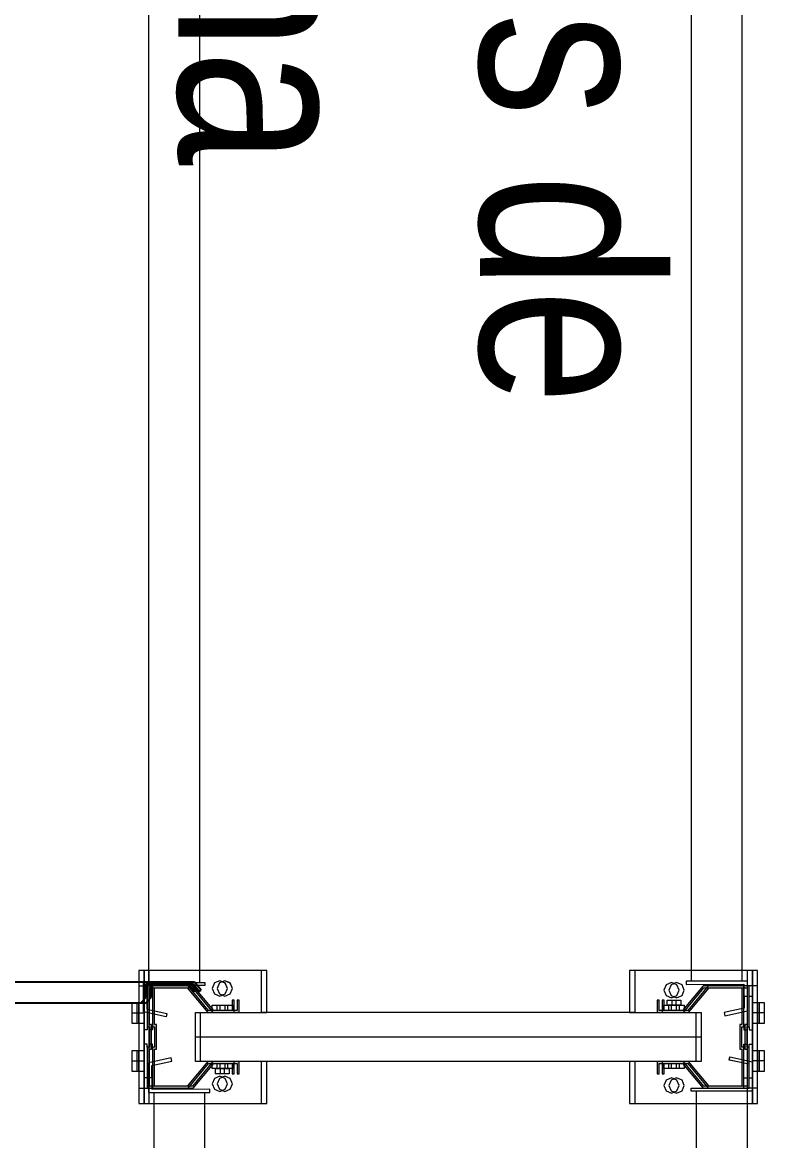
# Model space of a CAD drawing. Header units: metres. Extents: x 0 to 8715937, y -236336 to 216.
# Drawn here: x 132.023 to 132.749, y 80.3 to 81.394 of the extents above; entities that cross this region are included whole.
import ezdxf

# ---------------------------------------------------------------- set-up
doc = ezdxf.new("R2010")
doc.units = ezdxf.units.M
doc.header["$MEASUREMENT"] = 0
for name, color, linetype in [('0-BLOCK-EQUIPAMIENTO', 7, 'Continuous'), ('AAA BAST', 5, 'Continuous'), ('AAA CONECT', 3, 'Continuous'), ('AAA LARG', 1, 'Continuous'), ('MURO 20 - vista', 5, 'Continuous'), ('TEXTO', 7, 'Continuous')]:
    doc.layers.add(name, color=color, linetype=linetype)
doc.styles.add('AR', font='arial.ttf')

# ---------------------------------------------------------------- blocks, each defined once
blk = doc.blocks.new('conector de 0.25')
at = {"layer": 'AAA CONECT'}
for p, q in [((-0.2834, 0.018), (-0.2884, 0.013)), ((-0.2884, 0.013), (-0.2884, 0)), ((-0.0466, 0.018), (-0.2834, 0.018)), ((-0.0416, 0.013), (-0.0466, 0.018)), ((-0.0416, 0), (-0.0416, 0.013)), ((-0.3358, 0.007), (-0.3373, 0.0057)), ((-0.3373, 0.0057), (-0.3309, -0.002)), ((-0.33, 0), (-0.3358, 0.007)), ((-0.2884, 0), (-0.33, 0)), ((0, 0), (-0.0416, 0)), ((0.0058, 0.007), (0, 0)), ((0.0009, -0.002), (0.0073, 0.0057)), ((0.0073, 0.0057), (0.0058, 0.007)), ((-0.3309, -0.002), (0.0009, -0.002))]:
    blk.add_line(p, q, dxfattribs=at)
blk = doc.blocks.new('bastidor 0.60')
at = {"layer": 'MURO 20 - vista', "lineweight": 5}
h = blk.add_hatch(color=256, dxfattribs=at)
h.dxf.hatch_style = 1
h.paths.add_polyline_path([(-0.5068, 0.089), (-0.5068, 0.101), (-0.5088, 0.101), (-0.5088, 0.091), (-0.5318, 0.091), (-0.5518, 0.115), (-0.5918, 0.115), (-0.5918, 0.075), (-0.5898, 0.075), (-0.5898, 0.055), (-0.5918, 0.055), (-0.5918, 0.015), (-0.5518, 0.015), (-0.5318, 0.039), (-0.5284, 0.039), (-0.5284, 0.039), (-0.5209, 0.039), (-0.5134, 0.039), (-0.5088, 0.039), (-0.5088, 0.029), (-0.5068, 0.029), (-0.5068, 0.041), (-0.5327, 0.041), (-0.5527, 0.017), (-0.5898, 0.017), (-0.5898, 0.053), (-0.5878, 0.053), (-0.5878, 0.077), (-0.5898, 0.077), (-0.5898, 0.113), (-0.5527, 0.113), (-0.5327, 0.089)])
h = blk.add_hatch(color=256, dxfattribs=at)
h.dxf.hatch_style = 1
h.paths.add_polyline_path([(-0.0932, 0.041), (-0.0932, 0.029), (-0.0912, 0.029), (-0.0912, 0.039), (-0.0682, 0.039), (-0.0482, 0.015), (-0.0082, 0.015), (-0.0082, 0.055), (-0.0102, 0.055), (-0.0102, 0.075), (-0.0082, 0.075), (-0.0082, 0.115), (-0.0482, 0.115), (-0.0682, 0.091), (-0.0716, 0.091), (-0.0716, 0.091), (-0.0791, 0.091), (-0.0866, 0.091), (-0.0912, 0.091), (-0.0912, 0.101), (-0.0932, 0.101), (-0.0932, 0.089), (-0.0673, 0.089), (-0.0473, 0.113), (-0.0102, 0.113), (-0.0102, 0.077), (-0.0122, 0.077), (-0.0122, 0.053), (-0.0102, 0.053), (-0.0102, 0.017), (-0.0473, 0.017), (-0.0673, 0.041)])
at = {"layer": 'AAA BAST', "lineweight": 5}
for p, q in [((-0.48, 0.13), (-0.6, 0.13)), ((-0.6, 0.13), (-0.6, 0)), ((-0.595, 0.115), (-0.595, 0.13)), ((-0.48, 0.089), (-0.48, 0.13)), ((0, 0.13), (-0.12, 0.13)), ((-0.12, 0.13), (-0.12, 0.089)), ((-0.005, 0.13), (-0.005, 0.115)), ((0, 0), (0, 0.13)), ((-0.6, 0.115), (-0.595, 0.115)), ((-0.595, 0.105), (-0.595, 0.115)), ((-0.5518, 0.115), (-0.5918, 0.115)), ((-0.5918, 0.115), (-0.5918, 0.075)), ((-0.5898, 0.077), (-0.5898, 0.113)), ((-0.5898, 0.113), (-0.5527, 0.113)), ((-0.5527, 0.113), (-0.5327, 0.089)), ((-0.5318, 0.091), (-0.5518, 0.115)), ((-0.5262, 0.1178), (-0.5284, 0.1125)), ((-0.5284, 0.1125), (-0.5262, 0.1072)), ((-0.5209, 0.12), (-0.5262, 0.1178)), ((-0.5156, 0.1178), (-0.5209, 0.12)), ((-0.5134, 0.1125), (-0.5156, 0.1178)), ((-0.5156, 0.1072), (-0.5134, 0.1125)), ((-0.0844, 0.1161), (-0.0866, 0.1108)), ((-0.0866, 0.1108), (-0.0844, 0.1055)), ((-0.0791, 0.1183), (-0.0844, 0.1161)), ((-0.0738, 0.1161), (-0.0791, 0.1183)), ((-0.0716, 0.1108), (-0.0738, 0.1161)), ((-0.0738, 0.1055), (-0.0716, 0.1108)), ((-0.0482, 0.115), (-0.0682, 0.091)), ((-0.0673, 0.089), (-0.0473, 0.113)), ((-0.0082, 0.115), (-0.0482, 0.115)), ((-0.0473, 0.113), (-0.0102, 0.113)), ((-0.0102, 0.113), (-0.0102, 0.077)), ((-0.0082, 0.075), (-0.0082, 0.115)), ((0, 0.115), (-0.005, 0.115)), ((-0.005, 0.115), (-0.005, 0.105)), ((-0.6, 0.0985), (-0.607, 0.0985)), ((-0.607, 0.0985), (-0.607, 0.0785)), ((-0.6, 0.0885), (-0.6, 0.0985)), ((-0.6, 0.0785), (-0.6, 0.0985)), ((-0.595, 0.072), (-0.595, 0.105)), ((-0.5918, 0.105), (-0.595, 0.105)), ((-0.5262, 0.1072), (-0.5209, 0.105)), ((-0.5209, 0.105), (-0.5156, 0.1072)), ((-0.5068, 0.101), (-0.5088, 0.101)), ((-0.5088, 0.101), (-0.5088, 0.091)), ((-0.5068, 0.089), (-0.5068, 0.101)), ((-0.0912, 0.101), (-0.0932, 0.101)), ((-0.0932, 0.101), (-0.0932, 0.089)), ((-0.0912, 0.091), (-0.0912, 0.101)), ((-0.0844, 0.1055), (-0.0791, 0.1033)), ((-0.0833, 0.096), (-0.0833, 0.101)), ((-0.0833, 0.101), (-0.0748, 0.101)), ((-0.0791, 0.1033), (-0.0738, 0.1055)), ((-0.0748, 0.101), (-0.0748, 0.096)), ((-0.0082, 0.105), (-0.005, 0.105)), ((-0.005, 0.105), (-0.005, 0.072)), ((0.007, 0.0985), (0, 0.0985)), ((0, 0.0985), (0, 0.0885)), ((0.007, 0.0785), (0.007, 0.0985)), ((-0.607, 0.0885), (-0.6, 0.0885)), ((-0.5448, 0.041), (-0.5448, 0.089)), ((-0.5448, 0.089), (-0.48, 0.089)), ((-0.5327, 0.089), (-0.5068, 0.089)), ((-0.5088, 0.091), (-0.5318, 0.091)), ((-0.5284, 0.091), (-0.5284, 0.096)), ((-0.5284, 0.096), (-0.5134, 0.096)), ((-0.5284, 0.091), (-0.5284, 0.096)), ((-0.5284, 0.096), (-0.5209, 0.096)), ((-0.5134, 0.091), (-0.5284, 0.091)), ((-0.5209, 0.096), (-0.5209, 0.091)), ((-0.5134, 0.096), (-0.5134, 0.091)), ((-0.48, 0.089), (-0.12, 0.089)), ((-0.12, 0.089), (-0.0552, 0.089)), ((-0.0932, 0.089), (-0.0673, 0.089)), ((-0.0682, 0.091), (-0.0912, 0.091)), ((-0.0866, 0.091), (-0.0866, 0.096)), ((-0.0866, 0.096), (-0.0716, 0.096)), ((-0.0716, 0.091), (-0.0866, 0.091)), ((-0.0791, 0.096), (-0.0833, 0.096)), ((-0.0791, 0.091), (-0.0791, 0.096)), ((-0.0748, 0.096), (-0.0791, 0.096)), ((-0.0716, 0.091), (-0.0791, 0.091)), ((-0.0716, 0.096), (-0.0716, 0.091)), ((-0.0552, 0.089), (-0.0552, 0.041)), ((0.007, 0.0885), (0, 0.0885)), ((0, 0.0885), (0, 0.0785)), ((-0.607, 0.0785), (-0.6, 0.0785)), ((-0.5878, 0.077), (-0.5898, 0.077)), ((-0.5878, 0.053), (-0.5878, 0.077)), ((-0.0102, 0.077), (-0.0122, 0.077)), ((-0.0122, 0.077), (-0.0122, 0.053)), ((0, 0.0785), (0.007, 0.0785)), ((-0.595, 0.058), (-0.595, 0.072)), ((-0.5918, 0.072), (-0.595, 0.072)), ((-0.5918, 0.075), (-0.5898, 0.075)), ((-0.5918, 0.075), (-0.5918, 0.072)), ((-0.5898, 0.075), (-0.5898, 0.055)), ((-0.0102, 0.055), (-0.0102, 0.075)), ((-0.0102, 0.075), (-0.0082, 0.075)), ((-0.0082, 0.075), (-0.0082, 0.072)), ((-0.0082, 0.072), (-0.005, 0.072)), ((-0.005, 0.072), (-0.005, 0.058)), ((-0.595, 0.025), (-0.595, 0.058)), ((-0.5918, 0.058), (-0.595, 0.058)), ((-0.5918, 0.055), (-0.5918, 0.058)), ((-0.5898, 0.055), (-0.5918, 0.055)), ((-0.5918, 0.055), (-0.5918, 0.015)), ((-0.0552, 0.065), (-0.5448, 0.065)), ((-0.0082, 0.055), (-0.0102, 0.055)), ((-0.0082, 0.055), (-0.0082, 0.058)), ((-0.0082, 0.058), (-0.005, 0.058)), ((-0.0082, 0.015), (-0.0082, 0.055)), ((-0.005, 0.058), (-0.005, 0.025)), ((-0.6, 0.0515), (-0.607, 0.0515)), ((-0.607, 0.0515), (-0.607, 0.0315)), ((-0.6, 0.0415), (-0.6, 0.0515)), ((-0.5898, 0.017), (-0.5898, 0.053)), ((-0.5898, 0.053), (-0.5878, 0.053)), ((-0.0122, 0.053), (-0.0102, 0.053)), ((-0.0102, 0.053), (-0.0102, 0.017)), ((0.007, 0.0515), (0, 0.0515)), ((0, 0.0515), (0, 0.0315)), ((0.007, 0.0315), (0.007, 0.0515)), ((-0.607, 0.0415), (-0.6, 0.0415)), ((-0.6, 0.0315), (-0.6, 0.0415)), ((-0.5327, 0.041), (-0.5527, 0.017)), ((-0.5518, 0.015), (-0.5318, 0.039)), ((-0.48, 0.041), (-0.5448, 0.041)), ((-0.5068, 0.041), (-0.5327, 0.041)), ((-0.5318, 0.039), (-0.5088, 0.039)), ((-0.5284, 0.039), (-0.5134, 0.039)), ((-0.5284, 0.034), (-0.5284, 0.039)), ((-0.5284, 0.039), (-0.5209, 0.039)), ((-0.5134, 0.034), (-0.5284, 0.034)), ((-0.5252, 0.029), (-0.5252, 0.034)), ((-0.5252, 0.034), (-0.5209, 0.034)), ((-0.5209, 0.039), (-0.5209, 0.034)), ((-0.5209, 0.034), (-0.5167, 0.034)), ((-0.5167, 0.034), (-0.5167, 0.029)), ((-0.5134, 0.039), (-0.5134, 0.034)), ((-0.5088, 0.039), (-0.5088, 0.029)), ((-0.5068, 0.029), (-0.5068, 0.041)), ((-0.48, 0), (-0.48, 0.041)), ((-0.48, 0.041), (-0.12, 0.041)), ((-0.12, 0.041), (-0.12, 0)), ((-0.0552, 0.041), (-0.12, 0.041)), ((-0.0673, 0.041), (-0.0932, 0.041)), ((-0.0932, 0.041), (-0.0932, 0.029)), ((-0.0912, 0.039), (-0.0682, 0.039)), ((-0.0912, 0.029), (-0.0912, 0.039)), ((-0.0866, 0.034), (-0.0866, 0.039)), ((-0.0866, 0.039), (-0.0716, 0.039)), ((-0.0716, 0.034), (-0.0866, 0.034)), ((-0.0791, 0.034), (-0.0791, 0.039)), ((-0.0716, 0.034), (-0.0791, 0.034)), ((-0.0716, 0.039), (-0.0716, 0.034)), ((-0.0716, 0.039), (-0.0716, 0.034)), ((-0.0682, 0.039), (-0.0482, 0.015)), ((-0.0473, 0.017), (-0.0673, 0.041)), ((0.007, 0.0415), (0, 0.0415)), ((0, 0.0415), (0, 0.0315)), ((-0.607, 0.0315), (-0.6, 0.0315)), ((-0.595, 0.015), (-0.595, 0.025)), ((-0.5918, 0.025), (-0.595, 0.025)), ((-0.5262, 0.0245), (-0.5284, 0.0192)), ((-0.5209, 0.0267), (-0.5262, 0.0245)), ((-0.5167, 0.029), (-0.5252, 0.029)), ((-0.5156, 0.0245), (-0.5209, 0.0267)), ((-0.5134, 0.0192), (-0.5156, 0.0245)), ((-0.5088, 0.029), (-0.5068, 0.029)), ((-0.0932, 0.029), (-0.0912, 0.029)), ((-0.0844, 0.0228), (-0.0866, 0.0175)), ((-0.0791, 0.025), (-0.0844, 0.0228)), ((-0.0738, 0.0228), (-0.0791, 0.025)), ((-0.0716, 0.0175), (-0.0738, 0.0228)), ((-0.0082, 0.025), (-0.005, 0.025)), ((-0.005, 0.025), (-0.005, 0.015)), ((0, 0.0315), (0.007, 0.0315)), ((-0.6, 0.015), (-0.595, 0.015)), ((-0.595, 0), (-0.595, 0.015)), ((-0.5918, 0.015), (-0.5518, 0.015)), ((-0.5527, 0.017), (-0.5898, 0.017)), ((-0.5284, 0.0192), (-0.5262, 0.0139)), ((-0.5262, 0.0139), (-0.5209, 0.0117)), ((-0.5209, 0.0117), (-0.5156, 0.0139)), ((-0.5156, 0.0139), (-0.5134, 0.0192)), ((-0.0866, 0.0175), (-0.0844, 0.0122)), ((-0.0844, 0.0122), (-0.0791, 0.01)), ((-0.0791, 0.01), (-0.0738, 0.0122)), ((-0.0738, 0.0122), (-0.0716, 0.0175)), ((-0.0482, 0.015), (-0.0082, 0.015)), ((-0.0102, 0.017), (-0.0473, 0.017)), ((0, 0.015), (-0.005, 0.015)), ((-0.005, 0.015), (-0.005, 0)), ((-0.6, 0), (-0.48, 0)), ((-0.12, 0), (0, 0))]:
    blk.add_line(p, q, dxfattribs=at)
blk = doc.blocks.new('larguero 2.3')
at = {"layer": 'AAA LARG', "lineweight": 5}
for p, q in [((-0.0196, 0.0274), (-0.0189, 0.0305)), ((0, 0.0232), (-0.0196, 0.0274)), ((-0.0189, 0.0305), (0.0032, 0.0258)), ((0, 0), (0, 0.0232)), ((0.0032, 0.0258), (0.0032, -0.0032)), ((-0.0568, -0.0032), (-0.0568, 0)), ((-0.0568, 0), (0, 0)), ((-0.0518, -0.0032), (-0.0568, -0.0032)), ((-0.0018, -0.0032), (-0.0518, -0.0032)), ((-0.0518, -0.0032), (-0.0518, -2.2932)), ((-0.0018, -2.2932), (-0.0018, -0.0032)), ((0.0032, -0.0032), (-0.0018, -0.0032)), ((-0.0518, -2.2932), (-0.0568, -2.2932)), ((-0.0568, -2.2932), (-0.0568, -2.2964)), ((-0.0568, -2.2964), (-0.0002, -2.2962)), ((0.0032, -2.2932), (-0.0518, -2.2932)), ((-0.0002, -2.2962), (0, -2.3196)), ((0.0032, -2.3222), (0.0032, -2.2932)), ((0, -2.3196), (-0.0196, -2.3238)), ((-0.0196, -2.3238), (-0.0189, -2.3269)), ((-0.0189, -2.3269), (0.0032, -2.3222))]:
    blk.add_line(p, q, dxfattribs=at)
blk = doc.blocks.new('DPM-EQUIPAMIENTO')
at = {"layer": 'AAA BAST', "rotation": 180}
for p in [(44.4171, 80.4662), (44.4221, 80.4662)]:
    blk.add_blockref('bastidor 0.60', p, dxfattribs=at)
at = {"layer": 'AAA CONECT', "rotation": 180}
for name, p in [('larguero 2.3', (44.4248, 80.4514)), ('conector de 0.25', (44.1356, 80.4527)), ('conector de 0.25', (44.1406, 80.4527)), ('larguero 2.3', (44.4298, 78.0537))]:
    blk.add_blockref(name, p, dxfattribs=at)
at = {"layer": 'AAA CONECT'}
for p in [(45.0091, 82.7489), (45.0141, 80.3512)]:
    blk.add_blockref('larguero 2.3', p, dxfattribs=at)

msp = doc.modelspace()

# ---------------------------------------------------------------- hatches: boundary and pattern name
at = {"layer": 'MURO 20 - vista', "lineweight": 5}
h = msp.add_hatch(color=256, dxfattribs=at)
h.dxf.hatch_style = 1
h.paths.add_polyline_path([(132.2303, 80.4252), (132.2303, 80.4372), (132.2283, 80.4372), (132.2283, 80.4272), (132.2053, 80.4272), (132.1853, 80.4512), (132.1453, 80.4512), (132.1453, 80.4112), (132.1473, 80.4112), (132.1473, 80.3912), (132.1453, 80.3912), (132.1453, 80.3512), (132.1853, 80.3512), (132.2053, 80.3752), (132.2087, 80.3752), (132.2087, 80.3752), (132.2162, 80.3752), (132.2237, 80.3752), (132.2283, 80.3752), (132.2283, 80.3652), (132.2303, 80.3652), (132.2303, 80.3772), (132.2044, 80.3772), (132.1844, 80.3532), (132.1473, 80.3532), (132.1473, 80.3892), (132.1493, 80.3892), (132.1493, 80.4132), (132.1473, 80.4132), (132.1473, 80.4492), (132.1844, 80.4492), (132.2044, 80.4252)])
h = msp.add_hatch(color=256, dxfattribs=at)
h.dxf.hatch_style = 1
h.paths.add_polyline_path([(132.2353, 80.4252), (132.2353, 80.4372), (132.2333, 80.4372), (132.2333, 80.4272), (132.2103, 80.4272), (132.1903, 80.4512), (132.1503, 80.4512), (132.1503, 80.4112), (132.1523, 80.4112), (132.1523, 80.3912), (132.1503, 80.3912), (132.1503, 80.3512), (132.1903, 80.3512), (132.2103, 80.3752), (132.2137, 80.3752), (132.2137, 80.3752), (132.2212, 80.3752), (132.2287, 80.3752), (132.2333, 80.3752), (132.2333, 80.3652), (132.2353, 80.3652), (132.2353, 80.3772), (132.2094, 80.3772), (132.1894, 80.3532), (132.1523, 80.3532), (132.1523, 80.3892), (132.1543, 80.3892), (132.1543, 80.4132), (132.1523, 80.4132), (132.1523, 80.4492), (132.1894, 80.4492), (132.2094, 80.4252)])
h = msp.add_hatch(color=256, dxfattribs=at)
h.dxf.hatch_style = 1
h.paths.add_polyline_path([(132.6439, 80.3772), (132.6439, 80.3652), (132.6459, 80.3652), (132.6459, 80.3752), (132.6689, 80.3752), (132.6889, 80.3512), (132.7289, 80.3512), (132.7289, 80.3912), (132.7269, 80.3912), (132.7269, 80.4112), (132.7289, 80.4112), (132.7289, 80.4512), (132.6889, 80.4512), (132.6689, 80.4272), (132.6655, 80.4272), (132.6655, 80.4272), (132.658, 80.4272), (132.6505, 80.4272), (132.6459, 80.4272), (132.6459, 80.4372), (132.6439, 80.4372), (132.6439, 80.4252), (132.6698, 80.4252), (132.6898, 80.4492), (132.7269, 80.4492), (132.7269, 80.4132), (132.7249, 80.4132), (132.7249, 80.3892), (132.7269, 80.3892), (132.7269, 80.3532), (132.6898, 80.3532), (132.6698, 80.3772)])
h = msp.add_hatch(color=256, dxfattribs=at)
h.dxf.hatch_style = 1
h.paths.add_polyline_path([(132.6489, 80.3772), (132.6489, 80.3652), (132.6509, 80.3652), (132.6509, 80.3752), (132.6739, 80.3752), (132.6939, 80.3512), (132.7339, 80.3512), (132.7339, 80.3912), (132.7319, 80.3912), (132.7319, 80.4112), (132.7339, 80.4112), (132.7339, 80.4512), (132.6939, 80.4512), (132.6739, 80.4272), (132.6705, 80.4272), (132.6705, 80.4272), (132.663, 80.4272), (132.6555, 80.4272), (132.6509, 80.4272), (132.6509, 80.4372), (132.6489, 80.4372), (132.6489, 80.4252), (132.6748, 80.4252), (132.6948, 80.4492), (132.7319, 80.4492), (132.7319, 80.4132), (132.7299, 80.4132), (132.7299, 80.3892), (132.7319, 80.3892), (132.7319, 80.3532), (132.6948, 80.3532), (132.6748, 80.3772)])

# ---------------------------------------------------------------- linework, layer by layer
at = {"layer": 'AAA BAST', "lineweight": 5}
for p, q in [((132.2571, 80.4662), (132.1371, 80.4662)), ((132.1371, 80.4662), (132.1371, 80.3362)), ((132.1421, 80.4512), (132.1421, 80.4662)), ((132.2621, 80.4662), (132.1421, 80.4662)), ((132.1421, 80.4662), (132.1421, 80.3362)), ((132.1471, 80.4512), (132.1471, 80.4662)), ((132.2571, 80.4252), (132.2571, 80.4662)), ((132.2621, 80.4252), (132.2621, 80.4662)), ((132.7371, 80.4662), (132.6171, 80.4662)), ((132.6171, 80.4662), (132.6171, 80.4252)), ((132.7421, 80.4662), (132.6221, 80.4662)), ((132.6221, 80.4662), (132.6221, 80.4252)), ((132.7321, 80.4662), (132.7321, 80.4512)), ((132.7371, 80.3362), (132.7371, 80.4662)), ((132.7371, 80.4662), (132.7371, 80.4512)), ((132.7421, 80.3362), (132.7421, 80.4662)), ((132.2109, 80.454), (132.2087, 80.4487)), ((132.2162, 80.4562), (132.2109, 80.454)), ((132.2159, 80.454), (132.2137, 80.4487)), ((132.2212, 80.4562), (132.2159, 80.454)), ((132.2215, 80.4539), (132.2162, 80.4562)), ((132.2265, 80.4539), (132.2212, 80.4562)), ((132.2237, 80.4487), (132.2215, 80.4539)), ((132.2287, 80.4487), (132.2265, 80.4539)), ((132.658, 80.4545), (132.6527, 80.4523)), ((132.663, 80.4545), (132.6577, 80.4523)), ((132.6633, 80.4523), (132.658, 80.4545)), ((132.6683, 80.4523), (132.663, 80.4545)), ((132.1371, 80.4512), (132.1421, 80.4512)), ((132.1421, 80.4412), (132.1421, 80.4512)), ((132.1421, 80.4512), (132.1471, 80.4512)), ((132.1853, 80.4512), (132.1453, 80.4512)), ((132.1453, 80.4512), (132.1453, 80.4112)), ((132.1471, 80.4412), (132.1471, 80.4512)), ((132.1473, 80.4132), (132.1473, 80.4492)), ((132.1473, 80.4492), (132.1844, 80.4492)), ((132.1903, 80.4512), (132.1503, 80.4512)), ((132.1503, 80.4512), (132.1503, 80.4112)), ((132.1523, 80.4132), (132.1523, 80.4492)), ((132.1523, 80.4492), (132.1894, 80.4492)), ((132.1844, 80.4492), (132.2044, 80.4252)), ((132.2053, 80.4272), (132.1853, 80.4512)), ((132.1894, 80.4492), (132.2094, 80.4252)), ((132.2103, 80.4272), (132.1903, 80.4512)), ((132.2087, 80.4487), (132.2109, 80.4433)), ((132.2109, 80.4433), (132.2162, 80.4412)), ((132.2137, 80.4487), (132.2159, 80.4433)), ((132.2159, 80.4433), (132.2212, 80.4412)), ((132.2162, 80.4412), (132.2215, 80.4433)), ((132.2212, 80.4412), (132.2265, 80.4433)), ((132.2215, 80.4433), (132.2237, 80.4487)), ((132.2265, 80.4433), (132.2287, 80.4487)), ((132.6527, 80.4523), (132.6505, 80.447)), ((132.6505, 80.447), (132.6527, 80.4417)), ((132.6577, 80.4523), (132.6555, 80.447)), ((132.6555, 80.447), (132.6577, 80.4417)), ((132.6655, 80.447), (132.6633, 80.4523)), ((132.6633, 80.4417), (132.6655, 80.447)), ((132.6705, 80.447), (132.6683, 80.4523)), ((132.6683, 80.4417), (132.6705, 80.447)), ((132.6889, 80.4512), (132.6689, 80.4272)), ((132.6698, 80.4252), (132.6898, 80.4492)), ((132.6939, 80.4512), (132.6739, 80.4272)), ((132.6748, 80.4252), (132.6948, 80.4492)), ((132.7289, 80.4512), (132.6889, 80.4512)), ((132.6898, 80.4492), (132.7269, 80.4492)), ((132.7339, 80.4512), (132.6939, 80.4512)), ((132.6948, 80.4492), (132.7319, 80.4492)), ((132.7269, 80.4492), (132.7269, 80.4132)), ((132.7289, 80.4112), (132.7289, 80.4512)), ((132.7319, 80.4492), (132.7319, 80.4132)), ((132.7371, 80.4512), (132.7321, 80.4512)), ((132.7321, 80.4512), (132.7321, 80.4412)), ((132.7339, 80.4112), (132.7339, 80.4512)), ((132.7421, 80.4512), (132.7371, 80.4512)), ((132.7371, 80.4512), (132.7371, 80.4412)), ((132.1371, 80.4347), (132.1301, 80.4347)), ((132.1301, 80.4347), (132.1301, 80.4147)), ((132.1421, 80.4347), (132.1351, 80.4347)), ((132.1351, 80.4347), (132.1351, 80.4147)), ((132.1371, 80.4247), (132.1371, 80.4347)), ((132.1371, 80.4147), (132.1371, 80.4347)), ((132.1421, 80.4082), (132.1421, 80.4412)), ((132.1453, 80.4412), (132.1421, 80.4412)), ((132.1421, 80.4247), (132.1421, 80.4347)), ((132.1421, 80.4147), (132.1421, 80.4347)), ((132.1471, 80.4082), (132.1471, 80.4412)), ((132.1503, 80.4412), (132.1471, 80.4412)), ((132.2087, 80.4272), (132.2087, 80.4322)), ((132.2087, 80.4322), (132.2237, 80.4322)), ((132.2087, 80.4272), (132.2087, 80.4322)), ((132.2087, 80.4322), (132.2162, 80.4322)), ((132.2137, 80.4272), (132.2137, 80.4322)), ((132.2137, 80.4322), (132.2287, 80.4322)), ((132.2137, 80.4272), (132.2137, 80.4322)), ((132.2137, 80.4322), (132.2212, 80.4322)), ((132.2162, 80.4322), (132.2162, 80.4272)), ((132.2212, 80.4322), (132.2212, 80.4272)), ((132.2237, 80.4322), (132.2237, 80.4272)), ((132.2303, 80.4372), (132.2283, 80.4372)), ((132.2283, 80.4372), (132.2283, 80.4272)), ((132.2287, 80.4322), (132.2287, 80.4272)), ((132.2303, 80.4252), (132.2303, 80.4372)), ((132.2353, 80.4372), (132.2333, 80.4372)), ((132.2333, 80.4372), (132.2333, 80.4272)), ((132.2353, 80.4252), (132.2353, 80.4372)), ((132.6459, 80.4372), (132.6439, 80.4372)), ((132.6439, 80.4372), (132.6439, 80.4252)), ((132.6459, 80.4272), (132.6459, 80.4372)), ((132.6509, 80.4372), (132.6489, 80.4372)), ((132.6489, 80.4372), (132.6489, 80.4252)), ((132.6505, 80.4272), (132.6505, 80.4322)), ((132.6505, 80.4322), (132.6655, 80.4322)), ((132.6509, 80.4272), (132.6509, 80.4372)), ((132.6527, 80.4417), (132.658, 80.4395)), ((132.6538, 80.4322), (132.6538, 80.4372)), ((132.6538, 80.4372), (132.6623, 80.4372)), ((132.658, 80.4322), (132.6538, 80.4322)), ((132.6555, 80.4272), (132.6555, 80.4322)), ((132.6555, 80.4322), (132.6705, 80.4322)), ((132.6577, 80.4417), (132.663, 80.4395)), ((132.658, 80.4395), (132.6633, 80.4417)), ((132.658, 80.4272), (132.658, 80.4322)), ((132.6623, 80.4322), (132.658, 80.4322)), ((132.6588, 80.4322), (132.6588, 80.4372)), ((132.6588, 80.4372), (132.6673, 80.4372)), ((132.663, 80.4322), (132.6588, 80.4322)), ((132.6623, 80.4372), (132.6623, 80.4322)), ((132.663, 80.4395), (132.6683, 80.4417)), ((132.663, 80.4272), (132.663, 80.4322)), ((132.6673, 80.4322), (132.663, 80.4322)), ((132.6655, 80.4322), (132.6655, 80.4272)), ((132.6673, 80.4372), (132.6673, 80.4322)), ((132.6705, 80.4322), (132.6705, 80.4272)), ((132.7289, 80.4412), (132.7321, 80.4412)), ((132.7321, 80.4412), (132.7321, 80.4082)), ((132.7339, 80.4412), (132.7371, 80.4412)), ((132.7371, 80.4412), (132.7371, 80.4082)), ((132.7441, 80.4347), (132.7371, 80.4347)), ((132.7371, 80.4347), (132.7371, 80.4247)), ((132.7491, 80.4347), (132.7421, 80.4347)), ((132.7421, 80.4347), (132.7421, 80.4247)), ((132.7441, 80.4147), (132.7441, 80.4347)), ((132.7491, 80.4147), (132.7491, 80.4347)), ((132.1301, 80.4247), (132.1371, 80.4247)), ((132.1351, 80.4247), (132.1421, 80.4247)), ((132.1923, 80.3772), (132.1923, 80.4252)), ((132.1923, 80.4252), (132.2571, 80.4252)), ((132.1973, 80.3772), (132.1973, 80.4252)), ((132.1973, 80.4252), (132.2621, 80.4252)), ((132.2044, 80.4252), (132.2303, 80.4252)), ((132.2283, 80.4272), (132.2053, 80.4272)), ((132.2237, 80.4272), (132.2087, 80.4272)), ((132.2094, 80.4252), (132.2353, 80.4252)), ((132.2333, 80.4272), (132.2103, 80.4272)), ((132.2287, 80.4272), (132.2137, 80.4272)), ((132.6171, 80.4252), (132.2571, 80.4252)), ((132.6221, 80.4252), (132.2621, 80.4252)), ((132.6171, 80.4252), (132.6819, 80.4252)), ((132.6221, 80.4252), (132.6869, 80.4252)), ((132.6439, 80.4252), (132.6698, 80.4252)), ((132.6689, 80.4272), (132.6459, 80.4272)), ((132.6489, 80.4252), (132.6748, 80.4252)), ((132.6655, 80.4272), (132.6505, 80.4272)), ((132.6739, 80.4272), (132.6509, 80.4272)), ((132.6705, 80.4272), (132.6555, 80.4272)), ((132.6655, 80.4272), (132.658, 80.4272)), ((132.6705, 80.4272), (132.663, 80.4272)), ((132.6819, 80.4252), (132.6819, 80.3772)), ((132.6869, 80.4252), (132.6869, 80.3772)), ((132.7441, 80.4247), (132.7371, 80.4247)), ((132.7371, 80.4247), (132.7371, 80.4147)), ((132.7491, 80.4247), (132.7421, 80.4247)), ((132.7421, 80.4247), (132.7421, 80.4147)), ((132.1301, 80.4147), (132.1371, 80.4147)), ((132.1351, 80.4147), (132.1421, 80.4147)), ((132.1453, 80.4112), (132.1473, 80.4112)), ((132.1453, 80.4112), (132.1453, 80.4082)), ((132.1493, 80.4132), (132.1473, 80.4132)), ((132.1473, 80.4112), (132.1473, 80.3912)), ((132.1493, 80.3892), (132.1493, 80.4132)), ((132.1503, 80.4112), (132.1523, 80.4112)), ((132.1503, 80.4112), (132.1503, 80.4082)), ((132.1543, 80.4132), (132.1523, 80.4132)), ((132.1523, 80.4112), (132.1523, 80.3912)), ((132.1543, 80.3892), (132.1543, 80.4132)), ((132.7269, 80.4132), (132.7249, 80.4132)), ((132.7249, 80.4132), (132.7249, 80.3892)), ((132.7269, 80.3912), (132.7269, 80.4112)), ((132.7269, 80.4112), (132.7289, 80.4112)), ((132.7289, 80.4112), (132.7289, 80.4082)), ((132.7319, 80.4132), (132.7299, 80.4132)), ((132.7299, 80.4132), (132.7299, 80.3892)), ((132.7319, 80.3912), (132.7319, 80.4112)), ((132.7319, 80.4112), (132.7339, 80.4112)), ((132.7339, 80.4112), (132.7339, 80.4082)), ((132.7371, 80.4147), (132.7441, 80.4147)), ((132.7421, 80.4147), (132.7491, 80.4147)), ((132.1421, 80.3942), (132.1421, 80.4082)), ((132.1453, 80.4082), (132.1421, 80.4082)), ((132.1471, 80.3942), (132.1471, 80.4082)), ((132.1503, 80.4082), (132.1471, 80.4082)), ((132.1923, 80.4012), (132.6819, 80.4012)), ((132.1973, 80.4012), (132.6869, 80.4012)), ((132.7289, 80.4082), (132.7321, 80.4082)), ((132.7321, 80.4082), (132.7321, 80.3942)), ((132.7339, 80.4082), (132.7371, 80.4082)), ((132.7371, 80.4082), (132.7371, 80.3942)), ((132.1421, 80.3612), (132.1421, 80.3942)), ((132.1453, 80.3942), (132.1421, 80.3942)), ((132.1453, 80.3912), (132.1453, 80.3942)), ((132.1473, 80.3912), (132.1453, 80.3912)), ((132.1453, 80.3912), (132.1453, 80.3512)), ((132.1471, 80.3612), (132.1471, 80.3942)), ((132.1503, 80.3942), (132.1471, 80.3942)), ((132.1473, 80.3532), (132.1473, 80.3892)), ((132.1473, 80.3892), (132.1493, 80.3892)), ((132.1503, 80.3912), (132.1503, 80.3942)), ((132.1523, 80.3912), (132.1503, 80.3912)), ((132.1503, 80.3912), (132.1503, 80.3512)), ((132.1523, 80.3532), (132.1523, 80.3892)), ((132.1523, 80.3892), (132.1543, 80.3892)), ((132.7249, 80.3892), (132.7269, 80.3892)), ((132.7289, 80.3912), (132.7269, 80.3912)), ((132.7269, 80.3892), (132.7269, 80.3532)), ((132.7289, 80.3912), (132.7289, 80.3942)), ((132.7289, 80.3942), (132.7321, 80.3942)), ((132.7289, 80.3512), (132.7289, 80.3912)), ((132.7299, 80.3892), (132.7319, 80.3892)), ((132.7339, 80.3912), (132.7319, 80.3912)), ((132.7319, 80.3892), (132.7319, 80.3532)), ((132.7321, 80.3942), (132.7321, 80.3612)), ((132.7339, 80.3912), (132.7339, 80.3942)), ((132.7339, 80.3942), (132.7371, 80.3942)), ((132.7339, 80.3512), (132.7339, 80.3912)), ((132.7371, 80.3942), (132.7371, 80.3612)), ((132.1371, 80.3877), (132.1301, 80.3877)), ((132.1301, 80.3877), (132.1301, 80.3677)), ((132.1301, 80.3777), (132.1371, 80.3777)), ((132.1421, 80.3877), (132.1351, 80.3877)), ((132.1351, 80.3877), (132.1351, 80.3677)), ((132.1351, 80.3777), (132.1421, 80.3777)), ((132.1371, 80.3777), (132.1371, 80.3877)), ((132.1371, 80.3677), (132.1371, 80.3777)), ((132.1421, 80.3777), (132.1421, 80.3877)), ((132.1421, 80.3677), (132.1421, 80.3777)), ((132.2044, 80.3772), (132.1844, 80.3532)), ((132.2094, 80.3772), (132.1894, 80.3532)), ((132.2571, 80.3772), (132.1923, 80.3772)), ((132.2621, 80.3772), (132.1973, 80.3772)), ((132.2303, 80.3772), (132.2044, 80.3772)), ((132.2353, 80.3772), (132.2094, 80.3772)), ((132.2303, 80.3652), (132.2303, 80.3772)), ((132.2353, 80.3652), (132.2353, 80.3772)), ((132.2571, 80.3362), (132.2571, 80.3772)), ((132.6171, 80.3772), (132.2571, 80.3772)), ((132.2621, 80.3362), (132.2621, 80.3772)), ((132.6221, 80.3772), (132.2621, 80.3772)), ((132.6171, 80.3772), (132.6171, 80.3362)), ((132.6819, 80.3772), (132.6171, 80.3772)), ((132.6221, 80.3772), (132.6221, 80.3362)), ((132.6869, 80.3772), (132.6221, 80.3772)), ((132.6698, 80.3772), (132.6439, 80.3772)), ((132.6439, 80.3772), (132.6439, 80.3652)), ((132.6748, 80.3772), (132.6489, 80.3772)), ((132.6489, 80.3772), (132.6489, 80.3652)), ((132.6898, 80.3532), (132.6698, 80.3772)), ((132.6948, 80.3532), (132.6748, 80.3772)), ((132.7441, 80.3877), (132.7371, 80.3877)), ((132.7371, 80.3877), (132.7371, 80.3677)), ((132.7441, 80.3777), (132.7371, 80.3777)), ((132.7371, 80.3777), (132.7371, 80.3677)), ((132.7491, 80.3877), (132.7421, 80.3877)), ((132.7421, 80.3877), (132.7421, 80.3677)), ((132.7491, 80.3777), (132.7421, 80.3777)), ((132.7421, 80.3777), (132.7421, 80.3677)), ((132.7441, 80.3677), (132.7441, 80.3877)), ((132.7491, 80.3677), (132.7491, 80.3877)), ((132.1301, 80.3677), (132.1371, 80.3677)), ((132.1351, 80.3677), (132.1421, 80.3677)), ((132.1853, 80.3512), (132.2053, 80.3752)), ((132.1903, 80.3512), (132.2103, 80.3752)), ((132.2053, 80.3752), (132.2283, 80.3752)), ((132.2087, 80.3752), (132.2237, 80.3752)), ((132.2087, 80.3702), (132.2087, 80.3752)), ((132.2087, 80.3752), (132.2162, 80.3752)), ((132.2237, 80.3702), (132.2087, 80.3702)), ((132.2103, 80.3752), (132.2333, 80.3752)), ((132.212, 80.3652), (132.212, 80.3702)), ((132.212, 80.3702), (132.2162, 80.3702)), ((132.2137, 80.3752), (132.2287, 80.3752)), ((132.2137, 80.3702), (132.2137, 80.3752)), ((132.2137, 80.3752), (132.2212, 80.3752)), ((132.2287, 80.3702), (132.2137, 80.3702)), ((132.2162, 80.3752), (132.2162, 80.3702)), ((132.2162, 80.3702), (132.2205, 80.3702)), ((132.217, 80.3652), (132.217, 80.3702)), ((132.217, 80.3702), (132.2212, 80.3702)), ((132.2205, 80.3702), (132.2205, 80.3652)), ((132.2212, 80.3752), (132.2212, 80.3702)), ((132.2212, 80.3702), (132.2255, 80.3702)), ((132.2237, 80.3752), (132.2237, 80.3702)), ((132.2255, 80.3702), (132.2255, 80.3652)), ((132.2283, 80.3752), (132.2283, 80.3652)), ((132.2287, 80.3752), (132.2287, 80.3702)), ((132.2333, 80.3752), (132.2333, 80.3652)), ((132.6459, 80.3752), (132.6689, 80.3752)), ((132.6459, 80.3652), (132.6459, 80.3752)), ((132.6505, 80.3702), (132.6505, 80.3752)), ((132.6505, 80.3752), (132.6655, 80.3752)), ((132.6655, 80.3702), (132.6505, 80.3702)), ((132.6509, 80.3752), (132.6739, 80.3752)), ((132.6509, 80.3652), (132.6509, 80.3752)), ((132.6555, 80.3702), (132.6555, 80.3752)), ((132.6555, 80.3752), (132.6705, 80.3752)), ((132.6705, 80.3702), (132.6555, 80.3702)), ((132.658, 80.3702), (132.658, 80.3752)), ((132.6655, 80.3702), (132.658, 80.3702)), ((132.663, 80.3702), (132.663, 80.3752)), ((132.6705, 80.3702), (132.663, 80.3702)), ((132.6655, 80.3752), (132.6655, 80.3702)), ((132.6655, 80.3752), (132.6655, 80.3702)), ((132.6689, 80.3752), (132.6889, 80.3512)), ((132.6705, 80.3752), (132.6705, 80.3702)), ((132.6705, 80.3752), (132.6705, 80.3702)), ((132.6739, 80.3752), (132.6939, 80.3512)), ((132.7371, 80.3677), (132.7441, 80.3677)), ((132.7421, 80.3677), (132.7491, 80.3677)), ((132.1421, 80.3512), (132.1421, 80.3612)), ((132.1453, 80.3612), (132.1421, 80.3612)), ((132.1471, 80.3512), (132.1471, 80.3612)), ((132.1503, 80.3612), (132.1471, 80.3612)), ((132.2109, 80.3606), (132.2087, 80.3553)), ((132.2087, 80.3553), (132.2109, 80.35)), ((132.2162, 80.3628), (132.2109, 80.3606)), ((132.2205, 80.3652), (132.212, 80.3652)), ((132.2159, 80.3606), (132.2137, 80.3553)), ((132.2137, 80.3553), (132.2159, 80.35)), ((132.2212, 80.3628), (132.2159, 80.3606)), ((132.2215, 80.3606), (132.2162, 80.3628)), ((132.2255, 80.3652), (132.217, 80.3652)), ((132.2265, 80.3606), (132.2212, 80.3628)), ((132.2237, 80.3553), (132.2215, 80.3606)), ((132.2215, 80.35), (132.2237, 80.3553)), ((132.2287, 80.3553), (132.2265, 80.3606)), ((132.2265, 80.35), (132.2287, 80.3553)), ((132.2283, 80.3652), (132.2303, 80.3652)), ((132.2333, 80.3652), (132.2353, 80.3652)), ((132.6439, 80.3652), (132.6459, 80.3652)), ((132.6489, 80.3652), (132.6509, 80.3652)), ((132.6527, 80.359), (132.6505, 80.3537)), ((132.658, 80.3612), (132.6527, 80.359)), ((132.6577, 80.359), (132.6555, 80.3537)), ((132.663, 80.3612), (132.6577, 80.359)), ((132.6633, 80.359), (132.658, 80.3612)), ((132.6683, 80.359), (132.663, 80.3612)), ((132.6655, 80.3537), (132.6633, 80.359)), ((132.6705, 80.3537), (132.6683, 80.359)), ((132.7289, 80.3612), (132.7321, 80.3612)), ((132.7321, 80.3612), (132.7321, 80.3512)), ((132.7339, 80.3612), (132.7371, 80.3612)), ((132.7371, 80.3612), (132.7371, 80.3512)), ((132.1371, 80.3512), (132.1421, 80.3512)), ((132.1421, 80.3362), (132.1421, 80.3512)), ((132.1421, 80.3512), (132.1471, 80.3512)), ((132.1453, 80.3512), (132.1853, 80.3512)), ((132.1471, 80.3362), (132.1471, 80.3512)), ((132.1844, 80.3532), (132.1473, 80.3532)), ((132.1503, 80.3512), (132.1903, 80.3512)), ((132.1894, 80.3532), (132.1523, 80.3532)), ((132.2109, 80.35), (132.2162, 80.3478)), ((132.2159, 80.35), (132.2212, 80.3478)), ((132.2162, 80.3478), (132.2215, 80.35)), ((132.2212, 80.3478), (132.2265, 80.35)), ((132.6505, 80.3537), (132.6527, 80.3484)), ((132.6527, 80.3484), (132.658, 80.3462)), ((132.6555, 80.3537), (132.6577, 80.3484)), ((132.6577, 80.3484), (132.663, 80.3462)), ((132.658, 80.3462), (132.6633, 80.3484)), ((132.663, 80.3462), (132.6683, 80.3484)), ((132.6633, 80.3484), (132.6655, 80.3537)), ((132.6683, 80.3484), (132.6705, 80.3537)), ((132.6889, 80.3512), (132.7289, 80.3512)), ((132.7269, 80.3532), (132.6898, 80.3532)), ((132.6939, 80.3512), (132.7339, 80.3512)), ((132.7319, 80.3532), (132.6948, 80.3532)), ((132.7371, 80.3512), (132.7321, 80.3512)), ((132.7321, 80.3512), (132.7321, 80.3362)), ((132.7421, 80.3512), (132.7371, 80.3512)), ((132.7371, 80.3512), (132.7371, 80.3362)), ((132.1371, 80.3362), (132.2571, 80.3362)), ((132.1421, 80.3362), (132.2621, 80.3362)), ((132.6171, 80.3362), (132.7371, 80.3362)), ((132.6221, 80.3362), (132.7421, 80.3362))]:
    msp.add_line(p, q, dxfattribs=at)
at = {"layer": 'AAA CONECT'}
for p, q in [((132.1865, 80.4547), (131.8546, 80.4547)), ((132.1915, 80.4547), (131.8596, 80.4547)), ((132.1929, 80.447), (132.1865, 80.4547)), ((132.1979, 80.447), (132.1915, 80.4547)), ((132.144, 80.4397), (132.144, 80.4527)), ((132.144, 80.4527), (132.1856, 80.4527)), ((132.149, 80.4397), (132.149, 80.4527)), ((132.149, 80.4527), (132.1906, 80.4527)), ((132.1856, 80.4527), (132.1914, 80.4457)), ((132.1906, 80.4527), (132.1964, 80.4457)), ((132.1914, 80.4457), (132.1929, 80.447)), ((132.1964, 80.4457), (132.1979, 80.447)), ((131.9022, 80.4347), (132.139, 80.4347)), ((131.9072, 80.4347), (132.144, 80.4347)), ((132.139, 80.4347), (132.144, 80.4397)), ((132.144, 80.4347), (132.149, 80.4397))]:
    msp.add_line(p, q, dxfattribs=at)
at = {"layer": 'AAA LARG', "lineweight": 5}
for p, q in [((132.1466, 82.7446), (132.1466, 80.4546)), ((132.1966, 80.4546), (132.1966, 82.7446)), ((132.6773, 82.7457), (132.6773, 80.4557)), ((132.7273, 80.4557), (132.7273, 82.7457)), ((132.1416, 80.4256), (132.1416, 80.4546)), ((132.1416, 80.4546), (132.1466, 80.4546)), ((132.1466, 80.4546), (132.1966, 80.4546)), ((132.1966, 80.4546), (132.2016, 80.4546)), ((132.2016, 80.4546), (132.2016, 80.4514)), ((132.6773, 80.4557), (132.6723, 80.4557)), ((132.6723, 80.4557), (132.6723, 80.4525)), ((132.7323, 80.4557), (132.6773, 80.4557)), ((132.7323, 80.4267), (132.7323, 80.4557)), ((132.2016, 80.4514), (132.1448, 80.4514)), ((132.1448, 80.4514), (132.1448, 80.4282)), ((132.6723, 80.4525), (132.7289, 80.4527)), ((132.7289, 80.4527), (132.7291, 80.4293)), ((132.1637, 80.4209), (132.1416, 80.4256)), ((132.1448, 80.4282), (132.1644, 80.4241)), ((132.1644, 80.4241), (132.1637, 80.4209)), ((132.7291, 80.4293), (132.7096, 80.4251)), ((132.7096, 80.4251), (132.7102, 80.422)), ((132.7102, 80.422), (132.7323, 80.4267)), ((132.1687, 80.3806), (132.1466, 80.3759)), ((132.1498, 80.3733), (132.1694, 80.3775)), ((132.1694, 80.3775), (132.1687, 80.3806)), ((132.7146, 80.3785), (132.7152, 80.3817)), ((132.7341, 80.3744), (132.7146, 80.3785)), ((132.7152, 80.3817), (132.7373, 80.377)), ((132.7373, 80.377), (132.7373, 80.348)), ((132.1466, 80.3759), (132.1466, 80.3469)), ((132.15, 80.3499), (132.1498, 80.3733)), ((132.7341, 80.3512), (132.7341, 80.3744)), ((132.1466, 80.3469), (132.2016, 80.3469)), ((132.2066, 80.3501), (132.15, 80.3499)), ((132.1516, 80.3469), (132.1516, 78.0569)), ((132.2016, 78.0569), (132.2016, 80.3469)), ((132.2016, 80.3469), (132.2066, 80.3469)), ((132.2066, 80.3469), (132.2066, 80.3501)), ((132.6773, 80.348), (132.6773, 80.3512)), ((132.6773, 80.3512), (132.7341, 80.3512)), ((132.6823, 80.348), (132.6773, 80.348)), ((132.7323, 80.348), (132.6823, 80.348)), ((132.6823, 80.348), (132.6823, 78.058)), ((132.7323, 78.058), (132.7323, 80.348)), ((132.7373, 80.348), (132.7323, 80.348))]:
    msp.add_line(p, q, dxfattribs=at)

# ---------------------------------------------------------------- block references
at = {"layer": '0-BLOCK-EQUIPAMIENTO'}
msp.add_blockref('DPM-EQUIPAMIENTO', (87.72, 0), dxfattribs=at)

# ---------------------------------------------------------------- texts
at = {"layer": 'TEXTO', "ltscale": 0.1, "insert": (132.6476, 83.619), "char_height": 0.17695, "attachment_point": 1, "rotation": 270, "style": 'AR'}
msp.add_mtext_dynamic_manual_height_columns('\\pi1.5063;{\\fArial Narrow|b0|i0|c0|p34;Plásticos de\\P\\pi1.7345;Cocina}', width=4.08123, gutter_width=12.5, heights=[0], dxfattribs=at)

doc.saveas('drawing.dxf')
